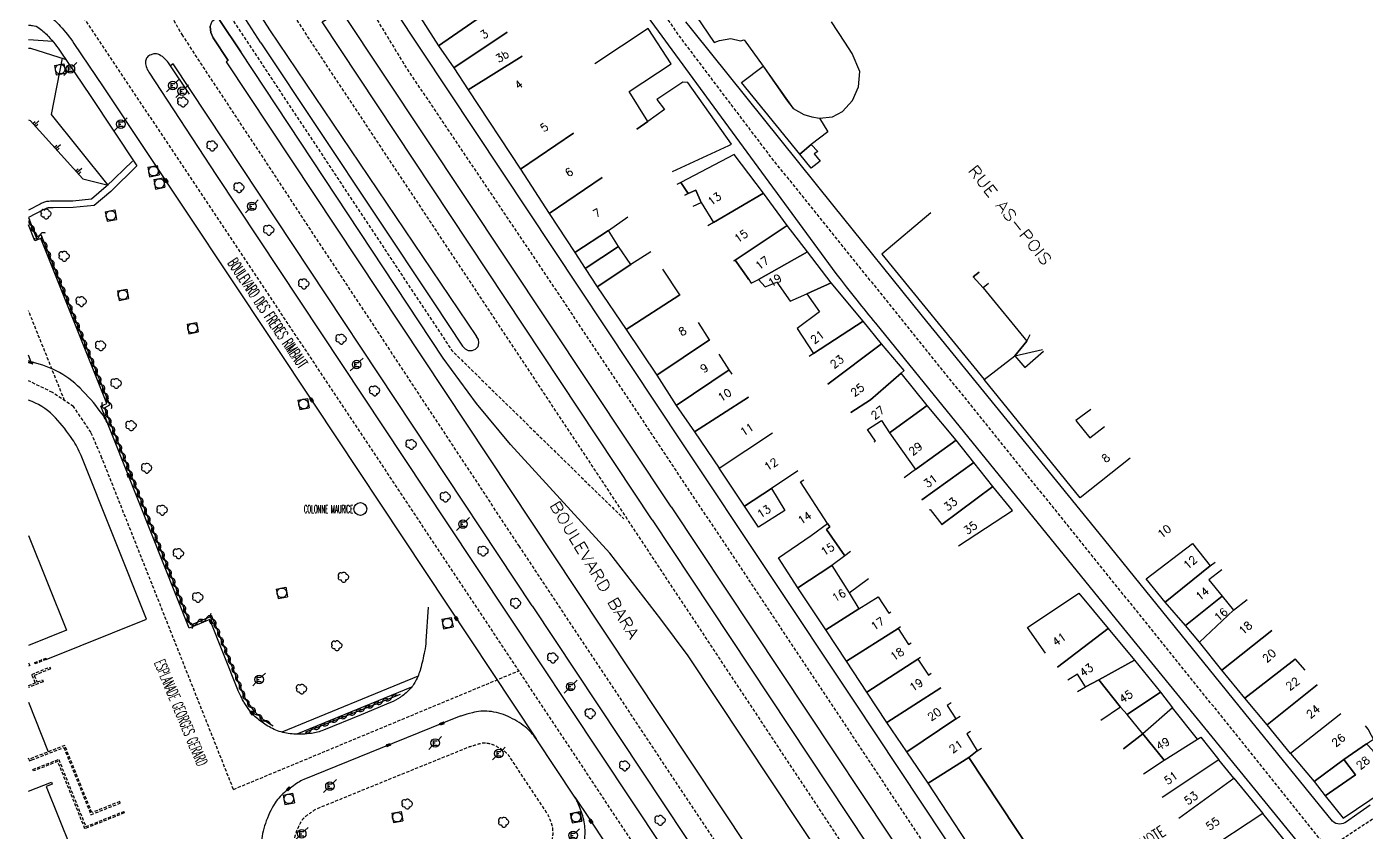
# Model space of a CAD drawing. Header units: millimetres. Extents: x 80000 to 81000, y 144000 to 145000.
# Drawn here: x 79999.7 to 80209, y 144288.2 to 144414 of the extents above; entities that cross this region are included whole.
import ezdxf
from ezdxf.enums import TextEntityAlignment as Align

# ---------------------------------------------------------------- set-up
doc = ezdxf.new("R2010")
doc.units = ezdxf.units.MM
doc.linetypes.add('DASHED', pattern=[0.75, 0.5, -0.25])
doc.layers.get('0').update_dxf_attribs({"linetype": 'CONTINUOUS'})
for name, color, linetype in [('W0001', 6, 'DASHED'), ('W0008', 7, 'CONTINUOUS'), ('W0100', 7, 'CONTINUOUS'), ('W0112', 1, 'DASHED'), ('W0211', 2, 'CONTINUOUS'), ('W0300', 7, 'CONTINUOUS'), ('W0310', 3, 'CONTINUOUS'), ('W0400', 7, 'CONTINUOUS'), ('W0420', 7, 'CONTINUOUS'), ('W0471', 7, 'CONTINUOUS'), ('W0984', 7, 'CONTINUOUS'), ('W0989', 7, 'CONTINUOUS'), ('W0991', 7, 'CONTINUOUS')]:
    doc.layers.add(name, color=color, linetype=linetype)
doc.styles.get("Standard").update_dxf_attribs({"font": 'romans.shx', "width": 0.85})

# ---------------------------------------------------------------- blocks, each defined once
blk = doc.blocks.new('T471')
for p, q in [((-0.333334, 0.333334), (-0.333334, -0.333334)), ((-0.333334, 0.333334), (0.333334, 0.333334)), ((-0.333334, 0), (0, 0)), ((0.500001, 0.500001), (1.000002, 1.000002)), ((-0.500001, -0.500001), (-1.000002, -1.000002)), ((-0.333334, -0.333334), (0.333334, -0.333334))]:
    blk.add_line(p, q)
blk.add_ellipse((0, 0), major_axis=(0.471405, 0.471405), ratio=1, start_param=5.4977871438, end_param=11.780972451)
blk = doc.blocks.new('T420')
for p, q in [((0.75, 0.75), (-0.75, 0.75)), ((-0.75, 0.75), (-0.75, -0.75)), ((0.75, 0.75), (0.75, -0.75)), ((0.75, -0.75), (-0.75, -0.75))]:
    blk.add_line(p, q)
blk.add_ellipse((0, 0), major_axis=(-0.53, 0.53), ratio=1, start_param=3.926991, end_param=10.210176)
blk = doc.blocks.new('T400')
for p, q in [((-0.15, 0.3), (0.15, 0.3)), ((-0.15, -0.25), (-0.15, 0.3)), ((-0.15, 0.15), (0.15, 0.15)), ((-0.15, 0), (0.15, 0)), ((0.15, 0.3), (0.15, -0.25)), ((-0.15, -0.15), (0.15, -0.15)), ((-0.15, -0.25), (-0.15, -0.3)), ((-0.15, -0.3), (0.15, -0.3)), ((0.15, -0.3), (0.15, -0.25))]:
    blk.add_line(p, q)
blk = doc.blocks.new('T300')
for p, q in [((-0.8, 0.51), (-0.86, 0.34)), ((-0.86, 0.34), (-0.86, 0.17)), ((-0.86, 0.17), (-0.74, 0.06)), ((-0.69, 0.63), (-0.8, 0.51)), ((-0.8, -0.06), (-0.74, 0.06)), ((-0.74, 0.06), (-0.69, 0.11)), ((-0.57, 0.69), (-0.69, 0.63)), ((-0.46, 0.69), (-0.57, 0.69)), ((-0.29, 0.63), (-0.46, 0.69)), ((-0.29, 0.63), (-0.17, 0.74)), ((-0.23, 0.57), (-0.29, 0.63)), ((-0.17, 0.74), (-0.06, 0.8)), ((-0.06, 0.8), (0.06, 0.8)), ((0.06, 0.8), (0.23, 0.74)), ((0.23, 0.74), (0.34, 0.63)), ((0.34, 0.63), (0.4, 0.51)), ((0.46, 0.46), (0.34, 0.46)), ((0.4, 0.51), (0.4, 0.46)), ((0.57, 0.4), (0.46, 0.46)), ((0.57, 0.4), (0.69, 0.29)), ((0.69, 0.29), (0.74, 0.17)), ((0.74, 0.06), (0.69, -0.17)), ((0.74, 0.17), (0.74, 0.06)), ((-0.8, -0.17), (-0.8, -0.06)), ((-0.8, -0.23), (-0.8, -0.17)), ((-0.74, -0.34), (-0.8, -0.23)), ((-0.69, -0.4), (-0.74, -0.34)), ((-0.51, -0.46), (-0.69, -0.4)), ((-0.4, -0.46), (-0.51, -0.46)), ((-0.4, -0.46), (-0.34, -0.46)), ((-0.34, -0.46), (-0.34, -0.4)), ((-0.34, -0.51), (-0.34, -0.46)), ((-0.29, -0.63), (-0.34, -0.51)), ((-0.17, -0.74), (-0.29, -0.63)), ((-0.06, -0.8), (-0.17, -0.74)), ((0.06, -0.8), (-0.06, -0.8)), ((0.17, -0.74), (0.06, -0.8)), ((0.23, -0.69), (0.17, -0.74)), ((0.29, -0.46), (0.23, -0.46)), ((0.29, -0.63), (0.23, -0.69)), ((0.46, -0.4), (0.29, -0.46)), ((0.34, -0.51), (0.29, -0.63)), ((0.34, -0.51), (0.34, -0.46)), ((0.57, -0.34), (0.46, -0.4)), ((0.63, -0.29), (0.57, -0.34)), ((0.69, -0.17), (0.63, -0.29))]:
    blk.add_line(p, q)
blk = doc.blocks.new('t211o')
at = {"color": 0, "linetype": 'Continuous'}
for p, q in [((-0.29, 0.5), (-0.29, 0)), ((0, 1), (0, 0)), ((0.29, 0.5), (0.29, 0))]:
    blk.add_line(p, q, dxfattribs=at)
blk = doc.blocks.new('t310o')
at = {"color": 0, "linetype": 'Continuous'}
for centre, start, end in [((-0.5, 0.38), 216.8699, 323.1304), ((0.5, -0.37), 36.8699, 143.1303)]:
    blk.add_arc(centre, 0.625, start, end, dxfattribs=at)

msp = doc.modelspace()

# ---------------------------------------------------------------- linework, layer by layer
at = {"layer": 'W0001', "flags": 128}
for points in [[(79999.73, 144508.89), (80033.32, 144447.48), (80041.1, 144436.99), (80058.93, 144407.68), (80083.33, 144371.43), (80162.94, 144251.7), (80194.08, 144204.75), (80213.36, 144175.44), (80283.27, 144069.75), (80313.63, 144023.25), (80323.4, 144009.14), (80394.49, 144090.14), (80415.01, 144116.62), (80459.48, 144172.57), (80472.22, 144188.43), (80503.37, 144226.56), (80532.47, 144269.35), (80559.33, 144311.81), (80577.78, 144336.62)], [(80311.1, 144008.81), (80235.97, 144122.07), (80039.06, 144419.34), (80019.9, 144453.6)], [(80513.4, 144242.13), (80463.61, 144283.13), (80433.88, 144304.86), (80414.39, 144315.52), (80408.43, 144319.18), (80397.78, 144302.78), (80385.28, 144283.71), (80369.71, 144265.27), (80351.06, 144243.75), (80340.61, 144252.58), (80324.62, 144268.77), (80311.71, 144284.55), (80298.97, 144302.57), (80291.18, 144315.1), (80277.98, 144333.92), (80268.99, 144327.97), (80249.71, 144315.89), (80236.8, 144307.9), (80216.15, 144294.21), (80204.7, 144286.71), (80202.87, 144285.67), (80189.75, 144302.07), (80115.93, 144393.7), (80101.56, 144412.68), (80087.86, 144432.74), (80076.37, 144451.81)], [(80011.79, 144449.94), (80031.6, 144415.49), (80066.13, 144363.39), (80092.99, 144337.12)], [(80284.18, 144000), (80282.84, 144002.23), (80276.12, 144012.3), (80228.66, 144084.13), (80176.06, 144163.33), (80129.72, 144233.25), (80084.5, 144301.5), (80035.92, 144374.55), (80006.48, 144418.63), (80000, 144431.42)], [(80032.02, 144294.84), (80076.6, 144313.37)]]:
    msp.add_lwpolyline(points, dxfattribs=at)
at = {"layer": 'W0001'}
for points in [[(80000.01, 144455.58), (80023.94, 144412.74), (80076.58, 144332.88), (80149.74, 144222.81), (80231.1, 144100.63), (80261.87, 144054.72), (80295.89, 144002.69)], [(80005.63, 144355.59), (80000, 144369.6)], [(80032.02, 144294.84), (80011.47, 144346.6), (80009.77, 144350.6), (80007.03, 144354.65), (80003.74, 144356.85), (80000, 144358.67)]]:
    msp.add_lwpolyline(points, dxfattribs=at)
at = {"layer": 'W0001', "flags": 128}
msp.add_lwpolyline([(80080.58, 144280.98, 0.004878), (80081.5, 144285.32, 0.002647), (80081.86, 144287.17, 0.065862), (80081.93, 144288.45, 0.067968), (80081.69, 144289.59, 0.019911), (80081.19, 144290.81, 0.039812), (80081.16, 144290.87), (80075.13, 144299.97, 0.078273), (80074.48, 144300.68, 0.062469), (80072.86, 144301.67, 0.079666), (80071.42, 144302.06, 0.093865), (80070.68, 144302, 0.006524), (80069.01, 144301.51, 0.022296), (80068.91, 144301.48), (80056.79, 144296.58), (80044.88, 144291.73, 0.046749), (80044.85, 144291.71, 0.019309), (80043.25, 144290.58, 0.08825), (80042.74, 144290.04, 0.061542), (80041.74, 144287.93, 0.057566), (80041.31, 144285.88, 0.03999), (80041.27, 144282.03, 0.035573), (80041.8, 144278.19, 0.054691), (80042.4, 144276.39, 0.055036), (80043.82, 144274.02, 0.062542), (80045.32, 144272.48, 0.017209), (80046.98, 144271.26, 0.03379), (80047.45, 144270.98, 0.011153), (80048.51, 144270.47), (80050.99, 144271.96), (80074.82, 144267.64)], format="xyb", dxfattribs=at)
at = {"layer": 'W0008'}
for p, q in [((80100.38, 144338.97, 33.11), (80049.03, 144416.22, 32.33)), ((80037.62, 144413.51), (80069.97, 144365.6)), ((80036.31, 144411.47), (80063.3, 144370.83))]:
    msp.add_line(p, q, dxfattribs=at)
for points in [[(80048.68, 144429.45), (80073.89, 144391.43), (80102.19, 144348.83), (80128.91, 144308.64), (80157.06, 144266.24), (80157.64, 144265.46), (80158.31, 144264.75), (80159.07, 144264.13), (80159.91, 144263.63), (80160.86, 144263.24), (80161.86, 144262.99), (80162.88, 144262.88), (80163.91, 144262.92), (80165.04, 144263.14), (80166.13, 144263.53), (80167.15, 144264.06), (80168.08, 144264.74)], [(80036.31, 144411.47), (80033.03, 144416.57), (80032.91, 144416.78), (80032.83, 144417.01), (80032.8, 144417.26), (80032.85, 144417.51), (80032.91, 144417.6), (80032.98, 144417.68), (80033.08, 144417.73), (80033.17, 144417.76), (80033.52, 144417.8), (80033.87, 144417.76), (80034.2, 144417.67), (80034.51, 144417.54), (80034.82, 144417.39), (80035.11, 144417.2), (80035.38, 144416.97), (80035.6, 144416.69), (80037.62, 144413.51)], [(80095.07, 144417.78), (80107.05, 144401.41), (80126.14, 144375.43), (80126.94, 144374.37), (80127.75, 144373.32), (80128.57, 144372.28), (80129.4, 144371.25), (80129.76, 144370.79), (80130.13, 144370.34), (80130.49, 144369.89), (80130.86, 144369.44), (80131.23, 144368.99), (80131.6, 144368.55), (80131.96, 144368.1), (80132.33, 144367.65), (80142.85, 144354.69), (80170.37, 144320.83), (80198.21, 144286.69)], [(80031.18, 144408.7), (80028.87, 144412.25), (80028.48, 144413.05), (80028.4, 144413.99), (80028.69, 144414.85), (80029.11, 144415.14), (80029.21, 144415.2), (80029.32, 144415.23), (80029.44, 144415.24), (80029.56, 144415.22), (80029.66, 144415.18), (80029.75, 144415.1), (80029.82, 144415.02), (80029.88, 144414.93), (80033.15, 144410.07)], [(80209.58, 144292.38), (80208.54, 144291.66), (80207.5, 144290.93), (80205.89, 144289.79), (80205.66, 144289.64), (80205.4, 144289.52), (80205.13, 144289.44), (80204.84, 144289.41), (80204.55, 144289.44), (80204.25, 144289.52), (80203.97, 144289.66), (80203.74, 144289.87), (80190.93, 144305.65), (80167.24, 144334.86), (80139.67, 144368.77), (80125.64, 144386.18), (80103.98, 144413.13), (80103.35, 144413.92), (80102.71, 144414.72)], [(80005.8, 144408.88), (80000.37, 144410.56), (80000, 144410.58)], [(80063.3, 144370.83), (80067.81, 144364.08), (80068.19, 144363.68), (80068.7, 144363.42), (80069.29, 144363.38), (80069.85, 144363.62), (80070.22, 144364.05), (80070.37, 144364.59), (80070.28, 144365.14), (80069.97, 144365.6)], [(80000.41, 144361.58), (80000, 144362.68)], [(80000, 144361.83), (80000.07, 144361.65)]]:
    msp.add_lwpolyline(points, dxfattribs=at)
at = {"layer": 'W0008', "flags": 128}
for points in [[(80000, 144416.67, -0.017862), (80000.84, 144416.62, -0.136069), (80003.14, 144415.73, -0.049594), (80004.95, 144414.09, -0.034933), (80007.09, 144411.36), (80011.67, 144404.59), (80044.63, 144355.03), (80079.3, 144302.73)], [(80000, 144414.22, -0.016174), (80000.6, 144414.18, -0.136069), (80001.68, 144413.76, -0.049594), (80003.13, 144412.45, -0.034933), (80005.06, 144409.99), (80009.64, 144403.22), (80016.93, 144392.26)], [(80016.22, 144392.98), (80012.15, 144389.01), (80009.85, 144387.02), (80006.91, 144386.74), (80003.85, 144386.72, 0.018486), (80002.98, 144386.68, 0.048661), (80002.65, 144386.62, 0.033907), (80002.36, 144386.52, 0.017894), (80001.84, 144386.28), (80000, 144385.31)], [(80016.93, 144392.26), (80012.84, 144388.26), (80010.27, 144386.03), (80006.96, 144385.72), (80003.86, 144385.7, 0.018486), (80003.06, 144385.67, 0.048661), (80002.92, 144385.64, 0.033907), (80002.77, 144385.59, 0.017894), (80002.31, 144385.37), (80000, 144384.17)], [(80062.45, 144323.33), (80062.08, 144318.01, -0.031167), (80061.87, 144316.39, -0.01826), (80061.23, 144313.67, -0.056724), (80060.46, 144311.74, -0.070958), (80059.48, 144310.4, -0.047954), (80058.05, 144309.2, -0.053199), (80056.57, 144308.4), (80051.96, 144306.5), (80046.06, 144304.08, -0.065217), (80044.21, 144303.59, -0.045245), (80041.45, 144303.48, -0.066182), (80039.18, 144303.9, -0.067342), (80037.14, 144304.89, -0.031036), (80035.43, 144306.19, -0.057129), (80034.63, 144307.04, -0.01262), (80033.79, 144308.25, -0.027208), (80033.45, 144308.84, -0.005781), (80032.86, 144310.02, -0.017995), (80032.68, 144310.41), (80028.32, 144321.36), (80025.11, 144320.04), (80011.27, 144354.72), (80012.22, 144355.11), (80001.9, 144380.88), (80001, 144380.52), (80000, 144383.02)], [(80013.21, 144349.92), (80012.55, 144351.53, 0.065189), (80011.26, 144353.83, 0.035249), (80008.08, 144357.5, 0.079457), (80004.32, 144360.23, 0.075059), (80000, 144361.66)], [(80086.77, 144286.23, 0.065862), (80086.92, 144288.83, 0.067968), (80086.39, 144291.29, 0.019911), (80085.74, 144292.88, 0.039812), (80085.33, 144293.63), (80079.3, 144302.73, 0.078273), (80077.6, 144304.59, 0.062469), (80074.91, 144306.23, 0.079666), (80071.95, 144307.03, 0.093865), (80069.35, 144306.82, 0.006524), (80067.56, 144306.3, 0.022296), (80067.04, 144306.12), (80054.91, 144301.22), (80042.99, 144296.36, 0.046749), (80042.13, 144295.91, 0.019309), (80040.22, 144294.56, 0.08825), (80038.53, 144292.73, 0.061542), (80037, 144289.51, 0.057566), (80036.33, 144286.34, 0.03999)]]:
    msp.add_lwpolyline(points, format="xyb", dxfattribs=at)
for points in [[(80003.79, 144411.68), (80000, 144411.92)], [(80060.85, 144312.55), (80039.57, 144303.79)], [(80059.85, 144310.82), (80041.93, 144303.46)], [(80000, 144308.47), (80003.08, 144300.71)], [(80000.07, 144299.55), (80000, 144299.72)], [(80085.33, 144293.63), (80087.58, 144290.29), (80095.78, 144277.82)]]:
    msp.add_lwpolyline(points, dxfattribs=at)
at = {"layer": 'W0008'}
for points in [[(80025.15, 144403.44), (80021.85, 144408.35, 0.074308), (80021.11, 144409.15, 0.078908), (80020.23, 144409.67, 0.104225), (80019.75, 144409.74, 0.080664), (80019.14, 144409.61, 0.124485), (80018.51, 144409.17, 0.162683), (80018.29, 144408.62, 0.086077), (80018.38, 144407.76, 0.07444), (80018.8, 144406.86), (80029.36, 144390.74), (80065.24, 144336.65), (80098.96, 144285.93), (80143.62, 144218.52), (80197.36, 144137.6), (80230.94, 144086.95)], [(80002.77, 144315.15), (80018.43, 144321.45), (80008.21, 144346.99, 0.054046), (80006.87, 144349.51, 0.035849), (80004.21, 144352.88, 0.112624), (80000.55, 144355.42, 0.01611), (80000, 144355.62)]]:
    msp.add_lwpolyline(points, format="xyb", dxfattribs=at)
for points in [[(80097.41, 144336.95, 33.25), (80045.89, 144414.73, 32.64), (80046.49, 144415.09, 32.63)], [(80028.4, 144413.99, 32.82), (80028.48, 144413.05, 32.82), (80028.87, 144412.25, 32.82), (80031.18, 144408.7, 32.81)], [(80248.9, 144095.6, 38.17), (80195.41, 144176.2, 35.91), (80146.69, 144249.99, 34.09), (80103.07, 144315.68, 33.45), (80103.07, 144315.69, 33.48), (80098.78, 144321.45, 33.44), (80090.79, 144331.75, 33.37), (80075.28, 144348.71, 33.23), (80070.01, 144355.13, 33.2), (80064.8, 144362.21, 33.17), (80033.15, 144410.07, 32.86), (80029.88, 144414.93, 32.81)], [(80078.68, 144323.49, 33.2), (80022.61, 144408.17, 32.62), (80022.17, 144407.89, 32.63)], [(80031.18, 144408.7, 32.82), (80030.85, 144408.47, 32.8), (80085.47, 144326.24, 33.34), (80139.5, 144244.82, 34.12), (80189.2, 144169.8, 36.03), (80233.17, 144103.49, 37.83)], [(80100.38, 144338.97, 33), (80155.63, 144255.76, 33.84), (80207.62, 144177.32, 35.84), (80255.87, 144104.64, 37.85), (80305.64, 144029.59, 39.99)], [(80097.41, 144336.95, 33.15), (80152.41, 144254.02, 33.94), (80204.57, 144175.39, 35.9), (80248.49, 144109.19, 37.73), (80302.95, 144027.14, 40.07), (80303.34, 144027.42, 40.06)], [(80078.68, 144323.49, 33.17), (80133.45, 144240.95, 33.96), (80183.23, 144165.83, 35.86), (80231.7, 144092.95, 37.88), (80289.25, 144006.26, 40.27), (80288.77, 144005.87, 40.32)]]:
    msp.add_polyline3d(points, dxfattribs=at)
at = {"layer": 'W0100'}
for points in [[(80068.59, 144422.46), (80068.48, 144422.42), (80060.36, 144416.78), (80064.03, 144411.01)], [(80101.47, 144419.85), (80107.09, 144411.49), (80107.95, 144411.8), (80109.73, 144412.16), (80111.24, 144411.78), (80111.79, 144411.92), (80114.77, 144407.79)], [(80072.29, 144416.65), (80064.03, 144411.01), (80066.44, 144407.58)], [(80064.03, 144411.01), (80072.29, 144416.65)], [(80066.44, 144407.58), (80074.76, 144413.13)], [(80074.76, 144413.13), (80066.44, 144407.58), (80068.66, 144404.1)], [(80095.03, 144397.99), (80096.75, 144399.16), (80093.81, 144403.88), (80100.4, 144408.18), (80096.8, 144413.72), (80088.47, 144408.18)], [(80114.77, 144407.79), (80119.46, 144401.18), (80121.14, 144400.25), (80122.38, 144399.91), (80123.57, 144399.7), (80125.6, 144399.89), (80127.17, 144400.74), (80128.75, 144402.43), (80129.64, 144404.57), (80129.88, 144406.98), (80128.68, 144409.8), (80127.52, 144411.58), (80125.45, 144414.73)], [(80077.14, 144409.4), (80068.66, 144404.1), (80076.88, 144391.75)], [(80068.66, 144404.1), (80077.14, 144409.4)], [(80114.77, 144407.79), (80118.4, 144402.54), (80119.46, 144401.18), (80121.14, 144400.25), (80122.38, 144399.91), (80123.57, 144399.7), (80124.88, 144397.55), (80122.27, 144395.59), (80120.49, 144394.07), (80111.38, 144405.29), (80114.77, 144407.79)], [(80100.59, 144391.37), (80109.38, 144395.41), (80109.84, 144395.63), (80102.98, 144405.25), (80102.22, 144405.31), (80098.17, 144402.62), (80099.38, 144401.03), (80096.75, 144399.16), (80095.03, 144397.99)], [(80076.88, 144391.75), (80085.15, 144397.37)], [(80085.15, 144397.37), (80076.88, 144391.75), (80081.35, 144384.81)], [(80120.49, 144394.07), (80122.27, 144395.59), (80123.32, 144394.47), (80122.73, 144394.12), (80123.67, 144392.98), (80122.27, 144391.88), (80120.49, 144394.07)], [(80103.04, 144387.92), (80104.26, 144388.44), (80105.1, 144386.52), (80107.03, 144383.39), (80114.8, 144387.99), (80110.26, 144394.04), (80101.9, 144389.64), (80103.04, 144387.92)], [(80089.64, 144390.41), (80081.35, 144384.81), (80085.33, 144378.69)], [(80081.35, 144384.81), (80089.64, 144390.41)], [(80102.54, 144387.67), (80103.04, 144387.92), (80101.9, 144389.64), (80101.28, 144389.34)], [(80103.84, 144385.93), (80105.1, 144386.52), (80104.26, 144388.44), (80103.04, 144387.92), (80102.54, 144387.67)], [(80110.39, 144377.5), (80118.5, 144382.94), (80114.8, 144387.99), (80107.03, 144383.39), (80106.14, 144382.87)], [(80085.33, 144378.69), (80090.6, 144382.16), (80093.63, 144384.27)], [(80140.94, 144384.91), (80133.29, 144378.47)], [(80086.96, 144376.21), (80092.17, 144379.62), (80090.6, 144382.16), (80085.33, 144378.69), (80086.96, 144376.21)], [(80114.06, 144374.51), (80121.7, 144378.81), (80118.5, 144382.94), (80110.39, 144377.5), (80112.42, 144374.63), (80112.91, 144373.93), (80114.06, 144374.51)], [(80088.86, 144373.34), (80094.09, 144376.82), (80092.17, 144379.62), (80086.96, 144376.21), (80088.86, 144373.34)], [(80097.23, 144378.82), (80094.09, 144376.82), (80088.86, 144373.34), (80093.39, 144366.67)], [(80112.33, 144374.57), (80112.42, 144374.63), (80110.39, 144377.5), (80110.17, 144377.39)], [(80110.17, 144377.39), (80110.39, 144377.5)], [(80121.57, 144372.25), (80125.39, 144373.96), (80121.7, 144378.81), (80114.06, 144374.51), (80115.07, 144373.34), (80116.88, 144374.06), (80118.97, 144371.13), (80121.57, 144372.25)], [(80133.29, 144378.47), (80149.3, 144358.88), (80154.11, 144362.59), (80155.95, 144364.87), (80156.46, 144365.91)], [(80093.39, 144366.67), (80101.73, 144372.08), (80099.08, 144376.09), (80099.08, 144376.09)], [(80149.98, 144373.84), (80149.14, 144373.17), (80147.57, 144374.93), (80148.52, 144375.63)], [(80148.52, 144375.63), (80147.57, 144374.93), (80149.14, 144373.17), (80155.95, 144364.87), (80154.11, 144362.59), (80158.4, 144363.53)], [(80122.64, 144362.93), (80130.38, 144367.98), (80125.39, 144373.96), (80121.57, 144372.25), (80123.56, 144369.42), (80120.07, 144366.83), (80122.64, 144362.93)], [(80101.78, 144372.12), (80101.73, 144372.08), (80093.39, 144366.67), (80098.14, 144359.54)], [(80098.14, 144359.54), (80106.37, 144365.05), (80104.66, 144367.79)], [(80124.87, 144358.13), (80133.25, 144364.46), (80130.38, 144367.98), (80122.64, 144362.93), (80121.95, 144362.47)], [(80106.45, 144365.1), (80106.37, 144365.05), (80098.14, 144359.54), (80101.17, 144354.79)], [(80101.17, 144354.79), (80109.47, 144360.37), (80107.87, 144362.84), (80107.89, 144362.85)], [(80128.44, 144353.71), (80131.54, 144355.71), (80136.32, 144359.87), (80136.78, 144360.27), (80133.25, 144364.46), (80124.87, 144358.13)], [(80149.3, 144358.88), (80154.11, 144362.59), (80155.64, 144360.72), (80158.58, 144363.3)], [(80109.94, 144359.71), (80109.47, 144360.37), (80101.17, 144354.79), (80104.04, 144350.7)], [(80132.13, 144349.15), (80132.3, 144349.26), (80131.06, 144351.05), (80133.24, 144352.46), (80134.51, 144350.53), (80140.4, 144354.82), (80136.32, 144359.87), (80131.54, 144355.71), (80128.44, 144353.71)], [(80172.09, 144346.6), (80164.28, 144340.36), (80149.3, 144358.88)], [(80104.04, 144350.7), (80112.46, 144356.1)], [(80112.46, 144356.1), (80104.04, 144350.7), (80107.89, 144345.03)], [(80138.55, 144344.8), (80144.91, 144349.39), (80140.4, 144354.82), (80134.51, 144350.53), (80138.55, 144344.8)], [(80165.95, 144354.2), (80163.62, 144352.44), (80165.78, 144349.77), (80168.09, 144351.54)], [(80120.21, 144344.61), (80116.05, 144341.84), (80111.87, 144339.09), (80107.89, 144345.03), (80116.25, 144350.53)], [(80107.89, 144345.03), (80116.25, 144350.53)], [(80139.54, 144340.05), (80147.66, 144345.9), (80144.91, 144349.39), (80138.55, 144344.8), (80136.81, 144343.49)], [(80142.69, 144336.2), (80150.63, 144342.16), (80147.66, 144345.9), (80139.54, 144340.05)], [(80114.02, 144335.8), (80111.87, 144339.09), (80116.05, 144341.84), (80118.14, 144338.39), (80114.02, 144335.8)], [(80128.43, 144332), (80127.53, 144331.34), (80124.69, 144335.44), (80125.18, 144335.87), (80124.82, 144336.36), (80120.62, 144342.87), (80121.12, 144343.21)], [(80145.3, 144332.9), (80153.73, 144338.39), (80150.63, 144342.16), (80142.69, 144336.2), (80142.63, 144336.15)], [(80140.78, 144338.48), (80140.86, 144338.54), (80142.69, 144336.2), (80142.63, 144336.15)], [(80140.78, 144338.48), (80140.86, 144338.54), (80142.69, 144336.2)], [(80125.48, 144329.84), (80120.21, 144326.3), (80117.15, 144331.01), (80122.29, 144334.49), (80124.82, 144336.36), (80125.18, 144335.87), (80124.69, 144335.44), (80127.53, 144331.34), (80125.48, 144329.84)], [(80127.53, 144331.34), (80125.48, 144329.84), (80128.19, 144325.54), (80131.25, 144327.78)], [(80128.43, 144332), (80127.53, 144331.34)], [(80174.62, 144327.73), (80181.82, 144333.23), (80184.61, 144329.74), (80177.56, 144324.11), (80174.62, 144327.73)], [(80129.69, 144323.03), (80124.58, 144319.75), (80120.21, 144326.3), (80125.48, 144329.84), (80128.19, 144325.54), (80129.69, 144323.03)], [(80177.56, 144324.11), (80184.61, 144329.74), (80185.39, 144330.34)], [(80186.41, 144329.16), (80184.41, 144327.57), (80186.47, 144325.02), (80180.74, 144320.43), (80177.56, 144324.11)], [(80158.89, 144316.11), (80156.08, 144320.11), (80164.08, 144325.49), (80168.69, 144319.99)], [(80180.74, 144320.43), (80186.47, 144325.02), (80188.27, 144322.84), (80182.93, 144317.82), (80180.74, 144320.43)], [(80136.23, 144320.22), (80135.88, 144319.99), (80127.78, 144314.87), (80124.58, 144319.75), (80129.69, 144323.03), (80132.72, 144324.9), (80134.38, 144322.36), (80134.7, 144322.56)], [(80182.93, 144317.82), (80188.27, 144322.84), (80190.36, 144324.52)], [(80139.36, 144315.45), (80138.91, 144315.17), (80130.94, 144310.05), (80127.78, 144314.87), (80135.88, 144319.99), (80137.48, 144317.48), (80137.87, 144317.73)], [(80168.69, 144319.99), (80160.74, 144313.91)], [(80160.74, 144313.91), (80168.69, 144319.99), (80172.77, 144315.02)], [(80194.25, 144319.68), (80186.43, 144313.45), (80182.93, 144317.82)], [(80186.43, 144313.45), (80194.25, 144319.68)], [(80142.53, 144310.69), (80134.11, 144305.3), (80130.94, 144310.05), (80138.91, 144315.17), (80140.58, 144312.7), (80141.01, 144312.97)], [(80172.77, 144315.02), (80167.21, 144311.96), (80165.13, 144310.88), (80163.89, 144312.83), (80162.39, 144311.9)], [(80176.82, 144310.01), (80171.62, 144306.56), (80170.6, 144307.7), (80167.21, 144311.96), (80172.77, 144315.02), (80176.82, 144310.01)], [(80197.94, 144315.24), (80197.89, 144315.19), (80190.03, 144309.11), (80186.43, 144313.45)], [(80190.03, 144309.11), (80197.89, 144315.19), (80199.4, 144313.46), (80199.41, 144313.46)], [(80144.12, 144308.35), (80143.54, 144307.94), (80144.88, 144305.85), (80137.23, 144300.7), (80134.11, 144305.3), (80142.53, 144310.69)], [(80163.86, 144310.11), (80165.13, 144310.88), (80167.21, 144311.96), (80170.6, 144307.7)], [(80201.3, 144311.17), (80193.5, 144304.92), (80190.03, 144309.11)], [(80193.5, 144304.92), (80201.3, 144311.17)], [(80171.62, 144306.56), (80176.82, 144310.01), (80178.72, 144307.6), (80174.07, 144303.5), (80171.62, 144306.56)], [(80147.15, 144303.87), (80146.61, 144303.51), (80148.2, 144300.84), (80146.88, 144299.82), (80140.53, 144295.79), (80137.23, 144300.7), (80144.88, 144305.85), (80145.54, 144306.27)], [(80171.07, 144301.15), (80174.07, 144303.5), (80171.62, 144306.56), (80170.6, 144307.7), (80167.53, 144305.59)], [(80170.6, 144307.7), (80167.53, 144305.59)], [(80177.4, 144299.4), (80182.65, 144302.69), (80178.72, 144307.6), (80174.07, 144303.5), (80177.4, 144299.4)], [(80205.03, 144306.65), (80197.16, 144300.47), (80193.5, 144304.92)], [(80205.03, 144306.65), (80197.16, 144300.47), (80200.85, 144296.07)], [(80200.85, 144296.07), (80205.51, 144299.51), (80209.05, 144301.95), (80210.14, 144302.71), (80209.83, 144303.25), (80209.27, 144304.24), (80208.89, 144304.76)], [(80177.4, 144299.4), (80174.07, 144303.5), (80171.07, 144301.15)], [(80174.18, 144297.26), (80177.4, 144299.4), (80182.65, 144302.69), (80183.15, 144303), (80185.95, 144299.44)], [(80152.85, 144277.08), (80159.13, 144281.36), (80146.88, 144299.82), (80148.2, 144300.84), (80148.87, 144301.3)], [(80213.69, 144295.96), (80210.06, 144300.88), (80209.05, 144301.95), (80205.51, 144299.51), (80207.3, 144297.13), (80202.59, 144293.81), (80205.36, 144290.37), (80213.69, 144295.96)], [(80140.53, 144295.79), (80146.88, 144299.82), (80159.13, 144281.36), (80152.85, 144277.08), (80140.53, 144295.79)], [(80174.18, 144297.26), (80177.4, 144299.4)], [(80188.31, 144296.61), (80185.95, 144299.44), (80177.13, 144293.57)], [(80185.95, 144299.44), (80177.13, 144293.57)], [(80202.59, 144293.81), (80207.3, 144297.13), (80205.51, 144299.51), (80200.85, 144296.07), (80202.59, 144293.81)], [(80179.69, 144290.36), (80188.31, 144296.61)], [(80179.69, 144290.36), (80188.31, 144296.61), (80192.81, 144291.06)], [(80192.81, 144291.06), (80183.53, 144284.91), (80181.25, 144283.46), (80178.17, 144282.05), (80176.84, 144284.39), (80176.21, 144284.06)], [(80184.73, 144277.6), (80197.31, 144285.57), (80192.81, 144291.06), (80183.53, 144284.91), (80184.83, 144283.12), (80182.25, 144281.54), (80184.73, 144277.6)]]:
    msp.add_lwpolyline(points, dxfattribs=at)
at = {"layer": 'W0100', "flags": 128}
for points in [[(80000, 144334.51), (80005.92, 144319.7), (80000, 144317.34)], [(80000, 144314.63), (80000.19, 144314.17), (80000, 144314.09)], [(80000, 144294.55), (80003.57, 144295.98), (80003.7, 144295.66), (80002.77, 144295.29), (80010.48, 144276.13), (80011.93, 144276.71), (80016.54, 144265.15), (80010.53, 144262.77), (80010.27, 144263.42), (80001.96, 144260), (80000, 144264.91)]]:
    msp.add_lwpolyline(points, dxfattribs=at)
at = {"layer": 'W0100'}
msp.add_circle((80051.84, 144338.65), 1, dxfattribs=at)
at = {"layer": 'W0112'}
for points in [[(80002.77, 144315.15), (80001.04, 144314.45), (80000.96, 144314.64), (80002.69, 144315.34)], [(80014.08, 144292.6), (80014.34, 144292.71), (80014.25, 144292.94), (80009.89, 144291.22), (80005.66, 144301.7), (80000.07, 144299.55), (80000.16, 144299.31), (80000.51, 144299.45), (80005.52, 144301.38), (80009.75, 144290.89)], [(80014.96, 144291.16), (80008.81, 144288.7), (80004.57, 144299.2), (80000.77, 144297.73), (80000.68, 144297.96), (80004.71, 144299.52), (80008.95, 144289.02), (80014.87, 144291.39)]]:
    msp.add_lwpolyline(points, close=True, dxfattribs=at)
for points in [[(80001.05, 144311.48), (80000.51, 144312.8), (80003.29, 144313.94), (80003.41, 144313.66), (80000.9, 144312.64), (80001.33, 144311.59)], [(80000, 144311.06), (80002.16, 144311.93), (80002.27, 144311.66), (80000, 144310.75)]]:
    msp.add_lwpolyline(points, dxfattribs=at)
at = {"layer": 'W0211'}
msp.add_lwpolyline([(80012.44, 144389.25), (80003.6, 144400.28), (80005.3, 144409.04)], dxfattribs=at)
at = {"layer": 'W0211', "flags": 128}
msp.add_lwpolyline([(80000, 144399.41), (80000.23, 144399.31), (80008.49, 144390.2), (80012.44, 144389.25)], dxfattribs=at)
at = {"layer": 'W0310'}
msp.add_lwpolyline([(80038.2, 144304.73, -0.041314), (80036.34, 144306.03, -0.055145), (80035.15, 144307.25, -0.004525), (80034.19, 144308.5, -0.038422), (80034.09, 144308.66, -0.008343), (80033.7, 144309.42, -0.018084), (80033.54, 144309.79), (80028.65, 144321.88), (80025.35, 144320.52), (80011.86, 144354.46), (80012.72, 144354.91), (80001.98, 144381.45), (80001.18, 144381.11), (80000.05, 144384.12)], format="xyb", dxfattribs=at)
msp.add_lwpolyline([(80058.07, 144309.68), (80043.27, 144303.77)], dxfattribs=at)

# ---------------------------------------------------------------- block references
at = {"layer": 'W0211'}
for p, rotation in [((80000.88, 144398.59), 312.2066798819106), ((80004.24, 144394.88), 312.2066798822056), ((80007.6, 144391.18), 312.2066798820438)]:
    msp.add_blockref('t211o', p, dxfattribs=dict(at, rotation=rotation))
at = {"layer": 'W0300'}
for p in [(80024.15, 144402.2), (80028.71, 144395.34), (80032.91, 144388.84), (80002.76, 144384.71), (80037.56, 144382.19), (80005.59, 144378.1), (80043.04, 144373.78), (80008.27, 144371.04), (80011.3, 144364.13), (80048.88, 144365.16), (80013.72, 144358.24), (80054.1, 144357.09), (80016.05, 144351.64), (80059.82, 144348.71), (80018.49, 144345.01), (80065.15, 144340.5), (80020.91, 144338.45), (80023.45, 144331.67), (80071.04, 144332.05), (80049.24, 144327.97), (80026.48, 144324.81), (80076.14, 144323.9), (80048.19, 144317.28), (80081.93, 144315.36), (80042.69, 144310.49), (80087.79, 144306.67), (80093.16, 144298.51), (80059.19, 144292.54), (80074.26, 144289.7), (80098.7, 144289.99)]:
    msp.add_blockref('T300', p, dxfattribs=at)
at = {"layer": 'W0310'}
for p, rotation in [((80000.5, 144382.91), 110.6482159890547), ((80000.86, 144381.95), 110.6482159890547), ((80001.73, 144381.34), 202.613800718181), ((80002.44, 144380.3), 112.035786863687), ((80003, 144378.91), 112.035786863687), ((80003.57, 144377.52), 112.035786863687), ((80004.13, 144376.13), 112.035786863687), ((80004.69, 144374.74), 112.035786863687), ((80005.25, 144373.35), 112.035786863687), ((80005.82, 144371.96), 112.035786863687), ((80006.38, 144370.57), 112.035786863687), ((80006.94, 144369.18), 112.035786863687), ((80007.51, 144367.79), 112.035786863687), ((80008.07, 144366.4), 112.035786863687), ((80008.63, 144365.01), 112.035786863687), ((80009.19, 144363.62), 112.035786863687), ((80009.76, 144362.22), 112.035786863687), ((80010.32, 144360.83), 112.035786863687), ((80010.88, 144359.44), 112.035786863687), ((80011.45, 144358.05), 112.035786863687), ((80012.01, 144356.66), 112.035786863687), ((80011.9, 144354.33), 111.6902476853298), ((80012.57, 144355.27), 112.035786863687), ((80012.46, 144352.94), 111.6902476853298), ((80013.01, 144351.55), 111.6902476853298), ((80013.57, 144350.15), 111.6902476853298), ((80014.12, 144348.76), 111.6902476853298), ((80014.68, 144347.36), 111.6902476853298), ((80015.23, 144345.97), 111.6902476853298), ((80015.79, 144344.58), 111.6902476853298), ((80016.34, 144343.18), 111.6902476853298), ((80016.89, 144341.79), 111.6902476853298), ((80017.45, 144340.4), 111.6902476853298), ((80018, 144339), 111.6902476853298), ((80018.56, 144337.61), 111.6902476853298), ((80019.11, 144336.21), 111.6902476853298), ((80019.67, 144334.82), 111.6902476853298), ((80020.22, 144333.43), 111.6902476853298), ((80020.78, 144332.03), 111.6902476853298), ((80021.33, 144330.64), 111.6902476853298), ((80021.88, 144329.25), 111.6902476853298), ((80022.44, 144327.85), 111.6902476853298), ((80022.99, 144326.46), 111.6902476853298), ((80023.55, 144325.06), 111.6902476853298), ((80024.1, 144323.67), 111.6902476853298), ((80024.66, 144322.28), 111.6902476853298), ((80025.21, 144320.88), 111.6902476853298), ((80026.38, 144320.94), 202.41879283618), ((80027.77, 144321.51), 202.41879283618), ((80028.85, 144321.37), 112.0113087744386), ((80029.42, 144319.98), 112.0113087744386), ((80029.98, 144318.59), 112.0113087744386), ((80030.54, 144317.2), 112.0113087744386), ((80031.1, 144315.81), 112.0113087744386), ((80031.66, 144314.42), 112.0113087744386), ((80032.23, 144313.03), 112.0113087744386), ((80032.79, 144311.64), 112.0113087744386), ((80033.35, 144310.25), 112.0113087744386), ((80033.97, 144308.88), 117.4712191337326), ((80034.83, 144307.66), 127.5348245239825), ((80053.89, 144308.02), 201.7670547303804), ((80055.29, 144308.57), 201.7670547303804), ((80056.68, 144309.13), 201.7670547303804), ((80035.8, 144306.51), 135.1352962469805), ((80036.95, 144305.55), 143.7227193139099), ((80048.32, 144305.79), 201.7670547303804), ((80049.72, 144306.35), 201.7670547303804), ((80051.11, 144306.9), 201.7670547303804), ((80052.5, 144307.46), 201.7670547303804), ((80044.14, 144304.12), 201.7670547303804), ((80045.54, 144304.68), 201.7670547303804), ((80046.93, 144305.23), 201.7670547303804)]:
    msp.add_blockref('t310o', p, dxfattribs=dict(at, rotation=rotation))
at = {"layer": 'W0400'}
for p, rotation in [((80021.51, 144389.91), 33.56624098794543), ((80000.37, 144361.53), 73.549126516119), ((80044.21, 144355.69), 32.42219834150204), ((80015.64, 144343.84), 201.8025769350281), ((80028.51, 144320.97), 206.0898766534514), ((80066.83, 144321.54), 33.56250107202176), ((80034.9, 144306.75), 222.4489966949104), ((80064.59, 144305.13), 112.0127980166967), ((80056.23, 144301.76), 292.4014301556187), ((80040.62, 144294.93), 312.3314102726433), ((80087.86, 144289.85), 211.9844912210771)]:
    msp.add_blockref('T400', p, dxfattribs=dict(at, rotation=rotation))
at = {"layer": 'W0420'}
for p, rotation in [((80004.93, 144407.33), 100.6484164616661), ((80019.51, 144391.42), 100.6484164616743), ((80020.44, 144389.5), 100.6484164616661), ((80012.86, 144384.48), 100.6484164616661), ((80014.75, 144372.11), 100.6484164616743), ((80025.64, 144366.9), 100.6484164616631), ((80042.97, 144355.04), 100.6484164616712), ((80039.58, 144325.54), 100.6484164616743), ((80065.45, 144320.81), 100.6484164616743), ((80040.66, 144293.36), 100.6484164616743), ((80057.61, 144290.52), 100.6484164616631), ((80085.51, 144290.49), 100.6484164616631), ((80085.54, 144290.48), 100.6484164616661)]:
    msp.add_blockref('T420', p, dxfattribs=dict(at, rotation=rotation))
at = {"layer": 'W0471'}
for p in [(80006.54, 144407.38), (80022.54, 144404.8), (80024, 144403.91), (80014.43, 144398.77), (80034.9, 144385.92), (80051.26, 144361.21), (80067.87, 144336.29), (80036.02, 144312.02), (80084.7, 144310.89), (80063.53, 144302.09), (80073.47, 144300.44), (80047.09, 144295.36), (80042.68, 144287.91), (80085.08, 144287.66)]:
    msp.add_blockref('T471', p, dxfattribs=at)

# ---------------------------------------------------------------- texts
at = {"layer": 'W0984', "width": 0.4}
msp.add_text('COLONNE MAURICE', height=1.25, dxfattribs=at).set_placement((80046.87, 144338.64), align=Align.MIDDLE)
at = {"layer": 'W0989'}
for s, rotation, width, p in [('RUE AS-POIS', 308.6037, 1.2, (80153.32, 144384.55)), ('BOULEVARD DES FRERES RIMBAUT', 304.056, 0.5, (80037.39, 144369.23)), ('BOULEVARD BARA', 300.9782, 1.2, (80088.41, 144329.14)), ('ESPLANADE GEORGES GERARD', 292.68, 0.5, (80023.82, 144306.81)), ('RUE JEAN NOTE', 32.5238, 0.7, (80171.88, 144285.02))]:
    msp.add_text(s, height=1.75, rotation=rotation, dxfattribs=dict(at, width=width)).set_placement(p, align=Align.MIDDLE)
at = {"layer": 'W0991'}
for s, rotation, p in [('3', 35.1917, (80071.2, 144412.8)), ('3b', 31.6686, (80074, 144409.38)), ('4', 36.7318, (80076.56, 144404.95)), ('5', 36.7318, (80080.55, 144398.26)), ('6', 33.8111, (80084.45, 144391.24)), ('13', 35.7727, (80107.15, 144387.09)), ('7', 31.905, (80088.82, 144384.87)), ('15', 34.8625, (80111.32, 144381.27)), ('17', 37.4151, (80114.61, 144377.07)), ('19', 32.7945, (80116.59, 144374.36)), ('8', 33.5724, (80102.16, 144366.42)), ('21', 36.5431, (80123.23, 144365.49)), ('9', 34.037, (80105.56, 144360.63)), ('23', 37.0827, (80126.3, 144361.64)), ('10', 33.0649, (80108.75, 144356.45)), ('25', 37.2513, (80129.51, 144357.24)), ('27', 38.0922, (80132.67, 144353.69)), ('11', 33.2507, (80112.24, 144351.07)), ('29', 38.8216, (80138.57, 144348.05)), ('12', 32.2411, (80116, 144345.63)), ('8', 41.4265, (80168.3, 144346.61)), ('31', 36.7192, (80140.91, 144343.02)), ('33', 39.1164, (80144.04, 144339.41)), ('13', 33.5706, (80114.88, 144338.26)), ('14', 34.3808, (80121.24, 144337.26)), ('35', 36.112, (80147.14, 144335.71)), ('10', 38.8854, (80177.43, 144335.15)), ('15', 32.3793, (80124.83, 144332.36)), ('12', 40.9816, (80181.49, 144330.31)), ('16', 30.8701, (80126.59, 144325.14)), ('14', 39.0284, (80183.38, 144325.42)), ('16', 41.3874, (80186.29, 144322.15)), ('17', 33.5689, (80132.66, 144320.73)), ('18', 41.3378, (80190.1, 144320.06)), ('41', 35.2212, (80161.01, 144318.27)), ('18', 33.5684, (80135.69, 144315.99)), ('20', 41.6765, (80193.81, 144315.72)), ('43', 35.8773, (80165.26, 144313.48)), ('19', 32.5076, (80138.67, 144311.17)), ('22', 36.4531, (80197.49, 144311.35)), ('45', 32.5431, (80171.45, 144309.36)), ('20', 35.8789, (80141.51, 144306.57)), ('24', 39.3635, (80200.68, 144307)), ('21', 34.6897, (80144.88, 144301.55)), ('49', 30.858, (80177.22, 144301.97)), ('26', 38.6128, (80204.64, 144302.54)), ('28', 39.1273, (80208.48, 144299)), ('51', 34.8384, (80178.46, 144296.62)), ('53', 35.8571, (80181.61, 144293.48)), ('55', 36.4873, (80185, 144289.49))]:
    msp.add_text(s, height=1.25, rotation=rotation, dxfattribs=at).set_placement(p, align=Align.MIDDLE)

doc.saveas('drawing.dxf')
